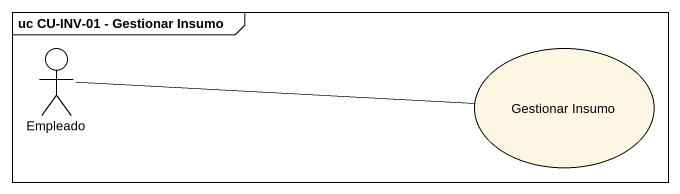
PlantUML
@startuml
mainframe uc CU-INV-01 - Gestionar Insumo
actor Empleado
usecase "Gestionar Insumo" as Gestionar_Insumo
Empleado -right- Gestionar_Insumo
@enduml
